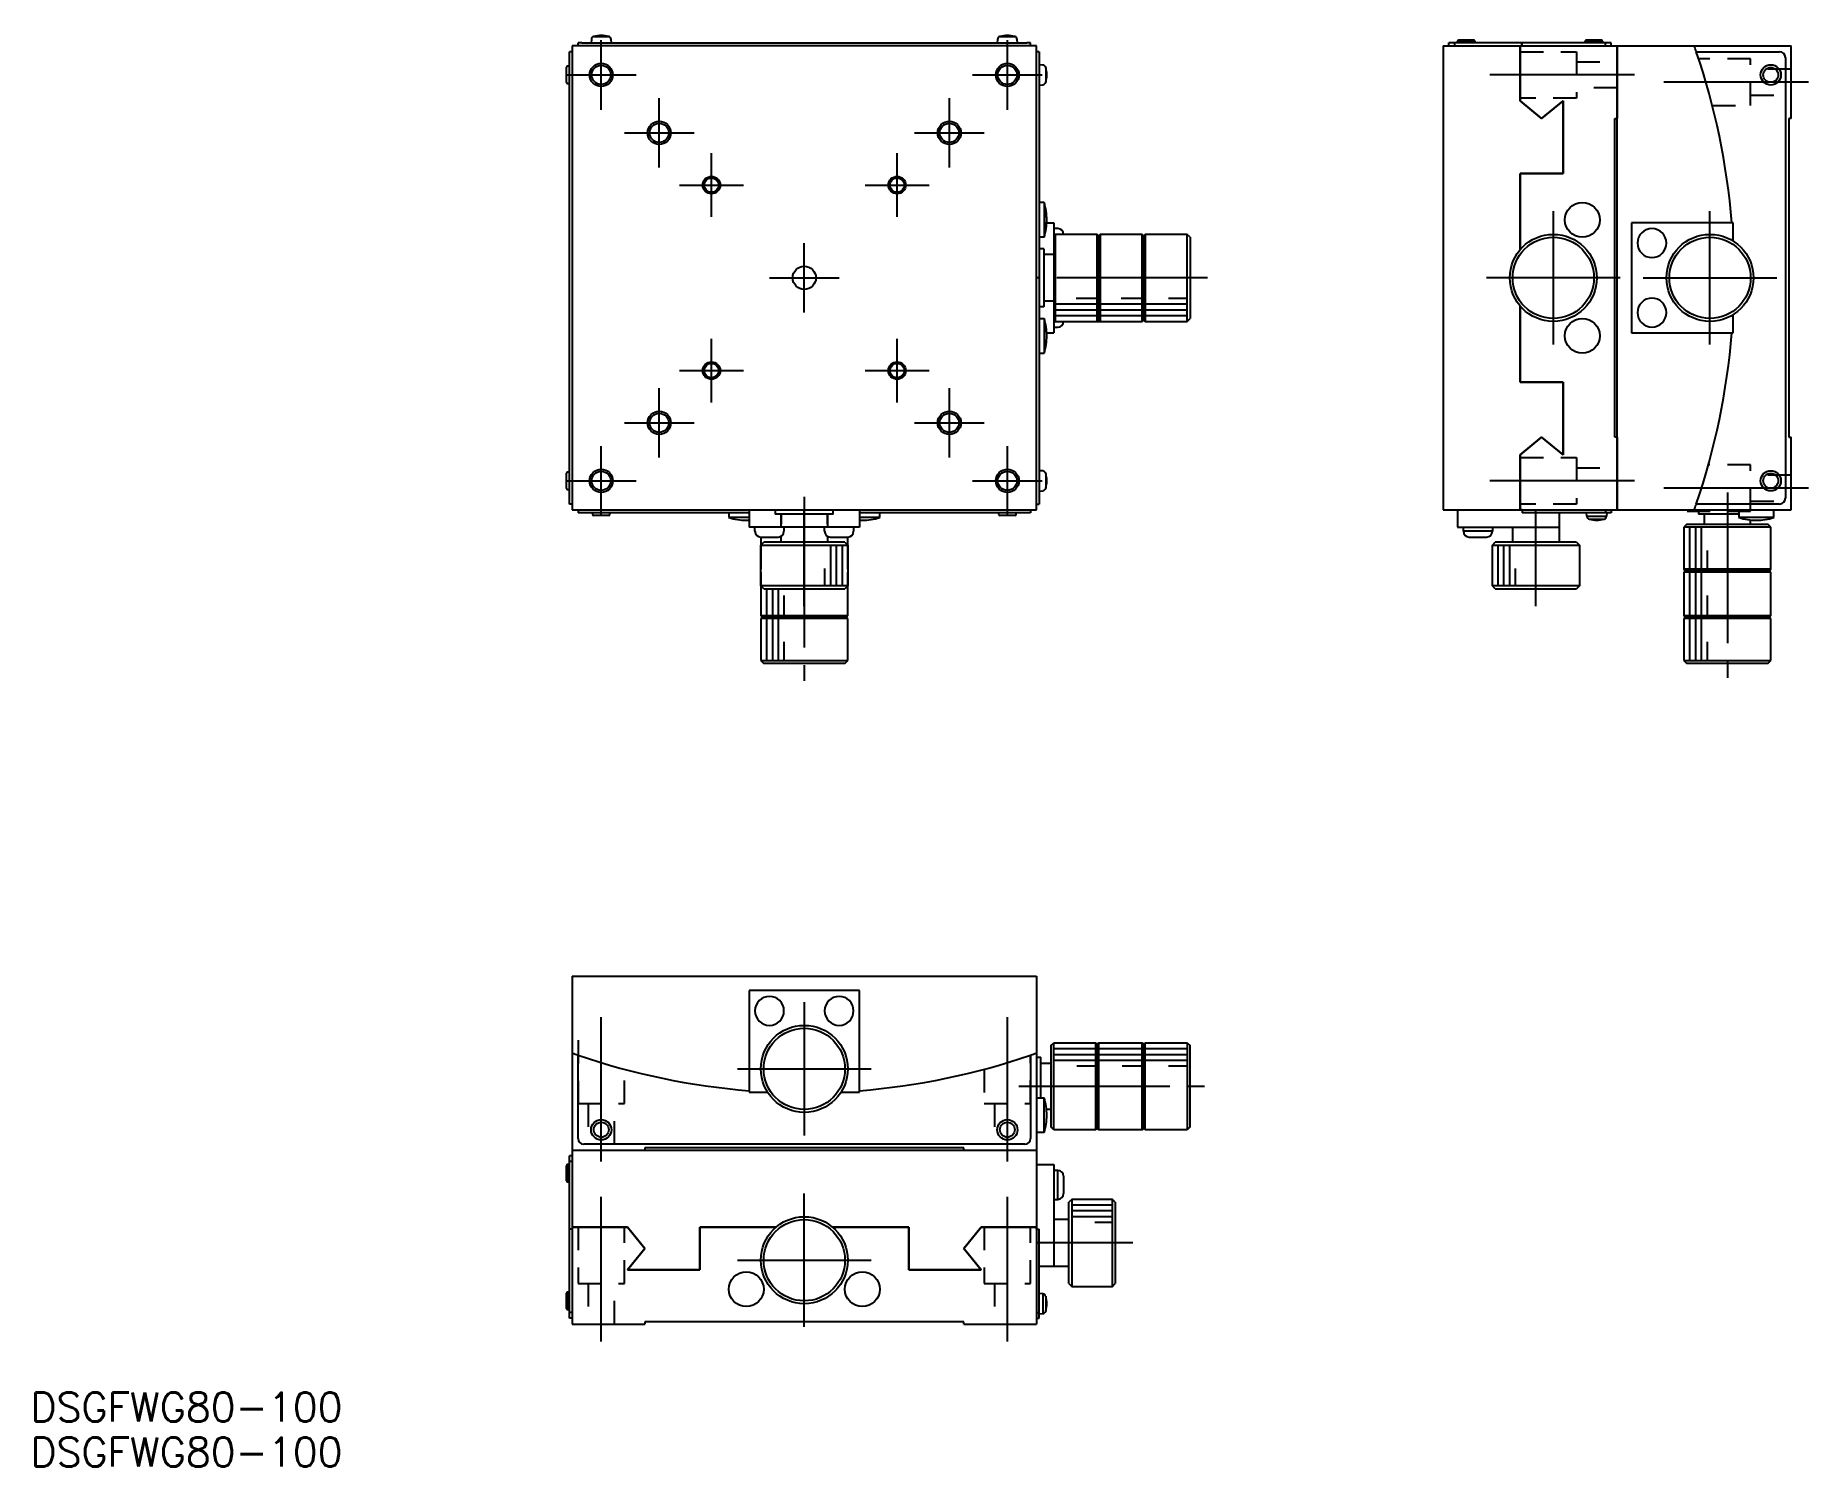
# Model space of a CAD drawing. Extents: x -2 to 151, y 109 to 233.
import ezdxf

# ---------------------------------------------------------------- set-up
doc = ezdxf.new("R2010")
doc.units = 0
doc.linetypes.add('CENTER', pattern=[17.5, 13, -1.5, 1.5, -1.5])
doc.linetypes.add('DASHED', pattern=[3.5, 2, -1.5])
doc.layers.get('0').update_dxf_attribs({"linetype": 'CONTINUOUS'})
doc.layers.add('CENTER', color=1, linetype='CENTER')
doc.styles.get("Standard").update_dxf_attribs({"font": 'txt.shx', "bigfont": '@extfont2.shx'})

msp = doc.modelspace()

# ---------------------------------------------------------------- linework, layer by layer
at = {"color": 7, "linetype": 'CONTINUOUS'}
for p, q in [((46.57, 232.45), (47.85, 232.45)), ((81.57, 232.45), (82.85, 232.45)), ((44.46, 230.64), (44.46, 231.14)), ((44.71, 231.14), (44.46, 231.14)), ((44.71, 231.64), (44.71, 191.64)), ((84.71, 231.64), (44.71, 231.64)), ((45.21, 231.64), (45.21, 231.89)), ((45.53, 231.89), (45.21, 231.89)), ((45.53, 231.89), (69.46, 231.89)), ((46.36, 232.19), (46.34, 231.89)), ((48.09, 231.89), (48.06, 232.19)), ((69.46, 231.89), (83.9, 231.89)), ((81.36, 232.19), (81.34, 231.89)), ((83.09, 231.89), (83.06, 232.19)), ((84.21, 231.89), (83.9, 231.89)), ((84.21, 231.64), (84.21, 231.89)), ((84.71, 191.64), (84.71, 231.64)), ((84.96, 231.14), (84.71, 231.14)), ((84.96, 231.14), (84.96, 206.89)), ((119.76, 231.64), (126.4, 231.64)), ((119.76, 231.64), (119.76, 191.64)), ((119.76, 231.64), (119.76, 225.39)), ((119.76, 231.64), (119.76, 191.64)), ((120.26, 231.64), (120.26, 231.89)), ((120.76, 231.89), (120.26, 231.89)), ((126.56, 231.89), (120.76, 231.89)), ((121.01, 231.89), (121.01, 232.04)), ((122.41, 232.14), (121.11, 232.14)), ((122.51, 232.04), (122.51, 231.89)), ((126.4, 226.89), (126.4, 231.64)), ((126.4, 231.64), (134.76, 231.64)), ((126.4, 231.64), (126.4, 226.89)), ((126.56, 231.64), (126.56, 231.89)), ((126.57, 231.64), (126.57, 231.89)), ((133.76, 231.89), (126.57, 231.89)), ((132.01, 231.89), (132.01, 232.04)), ((133.41, 232.14), (132.11, 232.14)), ((133.51, 232.04), (133.51, 231.89)), ((134.26, 231.89), (133.76, 231.89)), ((134.26, 231.64), (134.26, 231.89)), ((134.76, 225.39), (134.76, 231.64)), ((134.76, 191.64), (134.76, 231.64)), ((134.76, 231.64), (141.4, 231.64)), ((134.76, 231.64), (134.76, 225.39)), ((134.76, 231.64), (134.76, 225.39)), ((141.4, 231.64), (149.76, 231.64)), ((141.57, 231.14), (148.76, 231.14)), ((149.76, 225.39), (149.76, 231.64)), ((44.21, 228.49), (44.21, 229.79)), ((44.46, 229.89), (44.31, 229.89)), ((44.46, 192.64), (44.46, 230.64)), ((85.27, 229.99), (84.96, 230.01)), ((85.52, 229.78), (85.52, 228.5)), ((149.26, 230.64), (149.26, 192.64)), ((44.31, 228.39), (44.46, 228.39)), ((84.96, 228.26), (85.27, 228.29)), ((128.25, 225.39), (126.4, 226.89)), ((126.4, 226.89), (128.25, 225.39)), ((130.1, 226.89), (128.25, 225.39)), ((128.25, 225.39), (130.1, 226.89)), ((130.1, 220.64), (130.1, 226.89)), ((130.1, 226.89), (130.1, 220.64)), ((134.56, 197.89), (134.56, 225.39)), ((134.56, 225.39), (134.76, 225.39)), ((149.76, 225.39), (149.56, 225.39)), ((149.56, 225.39), (149.56, 197.89)), ((126.4, 214.07), (126.4, 220.64)), ((126.4, 220.64), (130.1, 220.64)), ((130.1, 220.64), (126.4, 220.64)), ((126.4, 220.64), (126.4, 214.07)), ((85.38, 218.14), (84.96, 218.14)), ((85.38, 218.14), (85.38, 215.14)), ((85.61, 216.39), (86.21, 216.39)), ((86.21, 216.39), (86.21, 215.26)), ((86.56, 215.89), (86.21, 215.89)), ((136, 216.39), (136, 206.89)), ((144.75, 216.39), (136, 216.39)), ((144.75, 214.81), (144.75, 216.39)), ((85.38, 215.14), (84.96, 215.14)), ((85.34, 214.14), (84.96, 214.14)), ((85.34, 214.14), (85.34, 209.14)), ((86.34, 215.39), (86.21, 215.26)), ((86.21, 215.26), (86.21, 208.01)), ((87.76, 215.39), (86.34, 215.39)), ((86.34, 215.39), (86.34, 207.89)), ((89.96, 215.39), (86.34, 215.39)), ((89.96, 215.39), (89.96, 207.89)), ((90.09, 215.26), (89.96, 215.39)), ((89.96, 207.89), (89.96, 215.39)), ((90.21, 215.39), (90.09, 215.26)), ((90.09, 215.26), (90.09, 208.01)), ((90.09, 215.26), (90.09, 208.01)), ((90.21, 215.39), (90.21, 207.89)), ((93.84, 215.39), (90.21, 215.39)), ((93.84, 215.39), (93.84, 207.89)), ((93.96, 215.26), (93.84, 215.39)), ((93.84, 207.89), (93.84, 215.39)), ((94.09, 215.39), (93.96, 215.26)), ((93.96, 215.26), (93.96, 208.01)), ((94.09, 215.39), (94.09, 207.89)), ((97.71, 215.39), (94.09, 215.39)), ((97.71, 207.89), (97.71, 215.39)), ((97.96, 215.14), (97.71, 215.39)), ((97.96, 215.14), (97.96, 208.14)), ((86.21, 213.64), (85.34, 213.64)), ((86.21, 209.64), (85.34, 209.64)), ((85.34, 209.14), (84.96, 209.14)), ((84.96, 208.14), (85.38, 208.14)), ((85.38, 208.14), (85.38, 205.14)), ((86.21, 208.01), (86.21, 206.89)), ((86.21, 208.01), (86.34, 207.89)), ((86.34, 207.89), (87.76, 207.89)), ((86.34, 207.89), (89.96, 207.89)), ((87.39, 207.89), (89.96, 207.89)), ((87.76, 207.89), (91.26, 207.89)), ((89.96, 207.89), (90.09, 208.01)), ((90.09, 208.01), (90.21, 207.89)), ((90.21, 207.89), (93.84, 207.89)), ((91.26, 207.89), (93.84, 207.89)), ((93.84, 207.89), (93.96, 208.01)), ((93.96, 208.01), (94.09, 207.89)), ((94.09, 207.89), (97.71, 207.89)), ((97.71, 207.89), (97.96, 208.14)), ((126.4, 202.64), (126.4, 209.21)), ((126.4, 209.21), (126.4, 202.64)), ((144.75, 206.89), (144.75, 208.47)), ((84.96, 206.89), (84.96, 192.14)), ((85.61, 206.89), (86.21, 206.89)), ((86.21, 207.39), (86.56, 207.39)), ((136, 206.89), (144.75, 206.89)), ((84.96, 205.14), (85.38, 205.14)), ((130.1, 202.64), (126.4, 202.64)), ((126.4, 202.64), (130.1, 202.64)), ((130.1, 196.39), (130.1, 202.64)), ((130.1, 202.64), (130.1, 196.39)), ((119.76, 197.89), (119.76, 191.64)), ((126.4, 196.39), (128.25, 197.89)), ((128.25, 197.89), (126.4, 196.39)), ((128.25, 197.89), (130.1, 196.39)), ((130.1, 196.39), (128.25, 197.89)), ((134.76, 197.89), (134.56, 197.89)), ((134.76, 197.89), (134.76, 191.64)), ((134.76, 197.89), (134.76, 191.64)), ((149.56, 197.89), (149.76, 197.89)), ((149.76, 191.64), (149.76, 197.89)), ((126.4, 191.64), (126.4, 196.39)), ((126.4, 196.39), (126.4, 191.64)), ((44.21, 193.49), (44.21, 194.79)), ((44.46, 194.89), (44.31, 194.89)), ((85.27, 194.99), (84.96, 195.01)), ((85.52, 194.78), (85.52, 193.5)), ((44.31, 193.39), (44.46, 193.39)), ((44.46, 192.14), (44.46, 192.64)), ((84.96, 193.26), (85.27, 193.29)), ((44.71, 192.14), (44.46, 192.14)), ((44.71, 191.64), (84.71, 191.64)), ((45.21, 191.64), (45.21, 191.39)), ((45.71, 191.39), (45.21, 191.39)), ((58.21, 191.39), (45.71, 191.39)), ((46.46, 191.39), (46.46, 191.24)), ((47.86, 191.14), (46.56, 191.14)), ((47.96, 191.24), (47.96, 191.39)), ((59.96, 191.39), (58.21, 191.39)), ((58.21, 191.39), (58.21, 190.97)), ((59.96, 191.64), (59.96, 190.14)), ((62.21, 191.64), (62.21, 191.26)), ((67.21, 191.26), (62.21, 191.26)), ((62.71, 191.26), (62.71, 190.39)), ((62.71, 190.14), (62.71, 191.26)), ((66.71, 190.39), (66.71, 191.26)), ((66.71, 191.26), (66.71, 190.14)), ((67.21, 191.26), (67.21, 191.64)), ((69.46, 191.64), (69.46, 190.14)), ((71.21, 191.39), (69.46, 191.39)), ((83.71, 191.39), (71.21, 191.39)), ((71.21, 190.97), (71.21, 191.39)), ((81.46, 191.39), (81.46, 191.24)), ((82.86, 191.14), (81.56, 191.14)), ((82.96, 191.24), (82.96, 191.39)), ((84.21, 191.39), (83.71, 191.39)), ((84.21, 191.64), (84.21, 191.39)), ((84.71, 192.14), (84.96, 192.14)), ((119.76, 191.64), (126.4, 191.64)), ((121, 191.64), (121, 190.14)), ((126.4, 191.64), (134.76, 191.64)), ((126.57, 191.64), (126.4, 191.64)), ((126.57, 191.64), (126.57, 191.39)), ((133.76, 191.39), (126.57, 191.39)), ((129.75, 191.39), (129.75, 190.14)), ((129.76, 191.39), (129.76, 188.84)), ((132.16, 191.09), (132.13, 191.39)), ((134.26, 191.39), (133.76, 191.39)), ((133.88, 191.39), (133.85, 191.09)), ((134.26, 191.64), (134.26, 191.39)), ((134.76, 191.64), (141.4, 191.64)), ((141.4, 191.64), (149.76, 191.64)), ((148.76, 192.14), (141.57, 192.14)), ((141.76, 191.64), (141.76, 191.26)), ((144.26, 191.26), (141.76, 191.26)), ((142.26, 191.26), (142.26, 190.39)), ((145.26, 191.26), (144.26, 191.26)), ((145.26, 191.64), (145.26, 190.97)), ((148.26, 190.97), (148.26, 191.64)), ((59.96, 190.97), (58.21, 190.97)), ((66.71, 190.14), (59.96, 190.14)), ((60.46, 189.79), (60.46, 190.14)), ((62.96, 190.14), (62.96, 189.79)), ((66.46, 189.79), (66.46, 190.14)), ((69.46, 190.14), (66.71, 190.14)), ((68.96, 190.14), (68.96, 189.79)), ((71.21, 190.97), (69.46, 190.97)), ((121, 190.14), (129.75, 190.14)), ((121.51, 189.79), (121.51, 190.14)), ((124.01, 190.14), (124.01, 189.79)), ((125.76, 188.84), (125.76, 190.14)), ((132.36, 190.83), (133.65, 190.83)), ((140.76, 190.39), (140.51, 190.14)), ((148.01, 190.14), (140.51, 190.14)), ((140.51, 190.14), (140.51, 186.51)), ((140.76, 190.39), (147.76, 190.39)), ((148.26, 190.97), (145.26, 190.97)), ((146.26, 190.39), (146.26, 190.76)), ((148.01, 190.14), (147.76, 190.39)), ((148.01, 186.51), (148.01, 190.14)), ((60.96, 189.29), (62.46, 189.29)), ((60.96, 189.29), (60.96, 186.51)), ((60.96, 188.59), (61.21, 188.84)), ((60.96, 188.59), (68.46, 188.59)), ((60.96, 185.09), (60.96, 188.59)), ((68.21, 188.84), (61.21, 188.84)), ((62.71, 188.84), (62.71, 189.36)), ((66.71, 189.36), (66.71, 188.84)), ((66.96, 189.29), (68.46, 189.29)), ((68.21, 188.84), (68.46, 188.59)), ((68.46, 186.51), (68.46, 189.29)), ((68.46, 188.59), (68.46, 185.09)), ((122.01, 189.29), (123.51, 189.29)), ((124.01, 188.59), (124.26, 188.84)), ((124.01, 188.59), (131.51, 188.59)), ((124.01, 185.09), (124.01, 188.59)), ((131.26, 188.84), (124.26, 188.84)), ((131.26, 188.84), (131.51, 188.59)), ((131.51, 188.59), (131.51, 185.09)), ((148.01, 186.51), (140.51, 186.51)), ((140.51, 186.51), (140.63, 186.39)), ((147.88, 186.39), (148.01, 186.51)), ((60.96, 186.26), (60.96, 182.51)), ((68.46, 185.09), (60.96, 185.09)), ((61.21, 184.84), (60.96, 185.09)), ((68.46, 185.09), (68.21, 184.84)), ((68.46, 182.51), (68.46, 186.26)), ((131.51, 185.09), (124.01, 185.09)), ((124.26, 184.84), (124.01, 185.09)), ((131.51, 185.09), (131.26, 184.84)), ((140.63, 186.39), (140.51, 186.26)), ((148.01, 186.26), (140.51, 186.26)), ((140.51, 186.26), (140.51, 182.51)), ((147.88, 186.39), (140.63, 186.39)), ((148.01, 186.26), (147.88, 186.39)), ((148.01, 182.51), (148.01, 186.26)), ((61.21, 184.84), (68.21, 184.84)), ((124.26, 184.84), (131.26, 184.84)), ((68.46, 182.51), (60.96, 182.51)), ((60.96, 182.51), (61.09, 182.39)), ((61.09, 182.39), (60.96, 182.26)), ((68.46, 182.26), (60.96, 182.26)), ((60.96, 182.26), (60.96, 178.64)), ((68.34, 182.39), (61.09, 182.39)), ((68.34, 182.39), (68.46, 182.51)), ((68.46, 182.26), (68.34, 182.39)), ((68.46, 178.64), (68.46, 182.26)), ((148.01, 182.51), (140.51, 182.51)), ((140.51, 182.51), (140.63, 182.39)), ((140.63, 182.39), (140.51, 182.26)), ((148.01, 182.26), (140.51, 182.26)), ((140.51, 182.26), (140.51, 178.64)), ((147.88, 182.39), (140.63, 182.39)), ((147.88, 182.39), (148.01, 182.51)), ((148.01, 182.26), (147.88, 182.39)), ((148.01, 178.64), (148.01, 182.26)), ((60.96, 178.64), (68.46, 178.64)), ((60.96, 178.64), (61.21, 178.39)), ((68.21, 178.39), (61.21, 178.39)), ((68.21, 178.39), (68.46, 178.64)), ((140.51, 178.64), (148.01, 178.64)), ((140.51, 178.64), (140.76, 178.39)), ((147.76, 178.39), (140.76, 178.39)), ((147.76, 178.39), (148.01, 178.64)), ((44.71, 151.44), (50.96, 151.44)), ((44.71, 151.44), (44.71, 144.8)), ((44.71, 151.44), (84.71, 151.44)), ((78.46, 151.44), (84.71, 151.44)), ((84.71, 151.44), (84.71, 144.8)), ((59.96, 150.19), (59.96, 141.44)), ((69.46, 150.19), (59.96, 150.19)), ((69.46, 141.44), (69.46, 150.19)), ((85.96, 145.44), (86.21, 145.69)), ((85.96, 145.44), (85.96, 138.44)), ((86.21, 138.19), (86.21, 145.69)), ((86.21, 145.69), (89.84, 145.69)), ((89.84, 138.19), (89.84, 145.69)), ((89.84, 145.69), (89.96, 145.56)), ((89.96, 145.56), (90.09, 145.69)), ((89.96, 138.31), (89.96, 145.56)), ((90.09, 138.19), (90.09, 145.69)), ((90.09, 145.69), (93.84, 145.69)), ((93.84, 138.19), (93.84, 145.69)), ((93.84, 145.69), (93.96, 145.56)), ((93.96, 145.56), (94.09, 145.69)), ((93.96, 138.31), (93.96, 145.56)), ((94.09, 138.19), (94.09, 145.69)), ((94.09, 145.69), (97.71, 145.69)), ((97.71, 145.69), (97.71, 138.19)), ((97.71, 145.69), (97.96, 145.44)), ((97.96, 138.44), (97.96, 145.44)), ((44.71, 144.8), (44.71, 136.44)), ((45.21, 137.44), (45.21, 144.62)), ((84.21, 144.62), (84.21, 137.44)), ((84.71, 144.8), (84.71, 136.44)), ((84.71, 144.44), (85.09, 144.44)), ((85.09, 141.94), (85.09, 144.44)), ((85.09, 143.94), (85.96, 143.94)), ((59.96, 141.44), (61.54, 141.44)), ((67.88, 141.44), (69.46, 141.44)), ((84.71, 140.94), (85.38, 140.94)), ((85.09, 140.94), (85.09, 141.94)), ((85.38, 137.94), (85.38, 140.94)), ((85.96, 139.94), (85.59, 139.94)), ((85.38, 137.94), (84.71, 137.94)), ((86.21, 138.19), (85.96, 138.44)), ((89.84, 138.19), (86.21, 138.19)), ((89.96, 138.31), (89.84, 138.19)), ((90.09, 138.19), (89.96, 138.31)), ((93.84, 138.19), (90.09, 138.19)), ((93.96, 138.31), (93.84, 138.19)), ((94.09, 138.19), (93.96, 138.31)), ((97.71, 138.19), (94.09, 138.19)), ((97.96, 138.44), (97.71, 138.19)), ((44.71, 136.44), (44.71, 129.8)), ((44.71, 136.44), (84.71, 136.44)), ((44.71, 136.44), (50.96, 136.44)), ((44.71, 136.44), (84.71, 136.44)), ((83.71, 136.94), (45.71, 136.94)), ((50.96, 136.64), (50.96, 136.44)), ((78.46, 136.64), (50.96, 136.64)), ((78.46, 136.44), (78.46, 136.64)), ((78.46, 136.44), (84.71, 136.44)), ((84.71, 136.44), (84.71, 129.8)), ((44.21, 133.79), (44.21, 135.09)), ((44.46, 135.19), (44.31, 135.19)), ((44.71, 135.94), (44.46, 135.94)), ((44.46, 135.44), (44.46, 135.94)), ((44.46, 129.63), (44.46, 135.44)), ((84.71, 135.19), (86.21, 135.19)), ((86.21, 135.19), (86.21, 126.44)), ((86.56, 134.69), (86.21, 134.69)), ((44.31, 133.69), (44.46, 133.69)), ((87.06, 134.19), (87.06, 132.69)), ((86.21, 132.19), (86.56, 132.19)), ((87.76, 132.19), (87.51, 131.94)), ((87.51, 124.94), (87.51, 131.94)), ((87.76, 132.19), (87.76, 124.69)), ((91.26, 132.19), (87.76, 132.19)), ((91.26, 124.69), (91.26, 132.19)), ((91.51, 131.94), (91.26, 132.19)), ((91.51, 131.94), (91.51, 124.94)), ((87.51, 130.44), (86.21, 130.44)), ((44.71, 129.63), (44.46, 129.63)), ((44.71, 129.62), (44.46, 129.62)), ((44.46, 122.44), (44.46, 129.62)), ((49.46, 129.8), (44.71, 129.8)), ((44.71, 129.8), (44.71, 121.44)), ((44.71, 129.8), (49.46, 129.8)), ((50.96, 127.94), (49.46, 129.8)), ((49.46, 129.8), (50.96, 127.94)), ((62.28, 129.8), (55.71, 129.8)), ((55.71, 129.8), (55.71, 126.1)), ((55.71, 126.1), (55.71, 129.8)), ((55.71, 129.8), (62.28, 129.8)), ((73.71, 129.8), (67.14, 129.8)), ((67.14, 129.8), (73.71, 129.8)), ((73.71, 126.1), (73.71, 129.8)), ((73.71, 129.8), (73.71, 126.1)), ((79.96, 129.8), (78.46, 127.94)), ((78.46, 127.94), (79.96, 129.8)), ((84.71, 129.8), (79.96, 129.8)), ((79.96, 129.8), (84.71, 129.8)), ((84.71, 129.8), (84.71, 121.44)), ((84.71, 129.62), (84.71, 129.8)), ((84.71, 129.62), (84.96, 129.62)), ((84.96, 122.44), (84.96, 129.62)), ((49.46, 126.1), (50.96, 127.94)), ((50.96, 127.94), (49.46, 126.1)), ((78.46, 127.94), (79.96, 126.1)), ((79.96, 126.1), (78.46, 127.94)), ((55.71, 126.1), (49.46, 126.1)), ((49.46, 126.1), (55.71, 126.1)), ((79.96, 126.1), (73.71, 126.1)), ((73.71, 126.1), (79.96, 126.1)), ((84.96, 126.44), (86.21, 126.44)), ((84.96, 126.44), (87.51, 126.44)), ((44.21, 122.79), (44.21, 124.09)), ((44.46, 124.19), (44.31, 124.19)), ((85.27, 124.04), (84.96, 124.07)), ((85.52, 123.83), (85.52, 122.55)), ((87.51, 124.94), (87.76, 124.69)), ((87.76, 124.69), (91.26, 124.69)), ((91.26, 124.69), (91.51, 124.94)), ((44.31, 122.69), (44.46, 122.69)), ((44.46, 121.94), (44.46, 122.44)), ((84.96, 121.94), (84.96, 122.44)), ((84.96, 122.32), (85.27, 122.34)), ((44.71, 121.94), (44.46, 121.94)), ((44.71, 121.44), (50.96, 121.44)), ((44.71, 121.44), (50.96, 121.44)), ((78.46, 121.64), (50.96, 121.64)), ((50.96, 121.64), (50.96, 121.44)), ((78.46, 121.44), (78.46, 121.64)), ((78.46, 121.44), (84.71, 121.44)), ((78.46, 121.44), (84.71, 121.44)), ((84.71, 121.94), (84.96, 121.94))]:
    msp.add_line(p, q, dxfattribs=at)
at = {"color": 3, "linetype": 'CONTINUOUS'}
for p, q in [((120.76, 231.64), (120.76, 231.89)), ((121.01, 232.04), (122.51, 232.04)), ((132.01, 232.04), (133.51, 232.04)), ((133.76, 231.64), (133.76, 231.89)), ((86.34, 209.39), (89.96, 209.39)), ((87.64, 209.39), (89.96, 209.39)), ((88.14, 209.89), (89.96, 209.89)), ((88.34, 209.89), (89.96, 209.89)), ((90.21, 209.39), (93.84, 209.39)), ((91.51, 209.39), (93.84, 209.39)), ((92.01, 209.89), (93.84, 209.89)), ((92.21, 209.89), (93.84, 209.89)), ((94.09, 209.39), (97.71, 209.39)), ((96.09, 209.89), (97.71, 209.89)), ((86.34, 208.89), (89.96, 208.89)), ((86.34, 208.39), (89.96, 208.39)), ((87.64, 208.89), (89.96, 208.89)), ((87.64, 208.39), (89.96, 208.39)), ((90.21, 208.89), (93.84, 208.89)), ((90.21, 208.39), (93.84, 208.39)), ((91.51, 208.89), (93.84, 208.89)), ((91.51, 208.39), (93.84, 208.39)), ((94.09, 208.89), (97.71, 208.89)), ((94.09, 208.39), (97.71, 208.39)), ((132.16, 191.09), (133.85, 191.09)), ((133.76, 191.64), (133.76, 191.39)), ((124.01, 189.79), (121.51, 189.79)), ((141.01, 190.14), (141.01, 186.51)), ((141.51, 190.14), (141.51, 186.51)), ((142.01, 190.14), (142.01, 186.51)), ((66.96, 188.59), (66.96, 185.09)), ((67.46, 188.59), (67.46, 185.09)), ((67.96, 188.59), (67.96, 185.09)), ((124.51, 185.09), (124.51, 188.59)), ((125.01, 185.09), (125.01, 188.59)), ((125.51, 185.09), (125.51, 188.59)), ((142.51, 188.14), (142.51, 186.51)), ((66.46, 186.59), (66.46, 185.09)), ((126.01, 185.09), (126.01, 186.59)), ((141.01, 186.26), (141.01, 182.51)), ((141.51, 186.26), (141.51, 182.51)), ((142.01, 186.26), (142.01, 182.51)), ((61.46, 184.84), (61.46, 182.51)), ((61.96, 184.84), (61.96, 182.51)), ((62.46, 184.84), (62.46, 182.51)), ((62.96, 184.26), (62.96, 182.51)), ((142.51, 184.26), (142.51, 182.51)), ((61.46, 182.26), (61.46, 178.64)), ((61.96, 182.26), (61.96, 178.64)), ((62.46, 182.26), (62.46, 178.64)), ((141.01, 182.26), (141.01, 178.64)), ((141.51, 182.26), (141.51, 178.64)), ((142.01, 182.26), (142.01, 178.64)), ((62.96, 180.26), (62.96, 178.64)), ((142.51, 180.26), (142.51, 178.64)), ((86.21, 145.19), (89.84, 145.19)), ((90.09, 145.19), (93.84, 145.19)), ((94.09, 145.19), (97.71, 145.19)), ((86.21, 144.69), (89.84, 144.69)), ((86.21, 144.19), (89.84, 144.19)), ((88.21, 143.69), (89.84, 143.69)), ((90.09, 144.69), (93.84, 144.69)), ((90.09, 144.19), (93.84, 144.19)), ((92.09, 143.69), (93.84, 143.69)), ((94.09, 144.69), (97.71, 144.69)), ((94.09, 144.19), (97.71, 144.19)), ((96.09, 143.69), (97.71, 143.69)), ((44.31, 135.19), (44.31, 133.69)), ((44.71, 135.44), (44.46, 135.44)), ((86.56, 132.19), (86.56, 134.69)), ((91.26, 131.69), (87.76, 131.69)), ((91.26, 131.19), (87.76, 131.19)), ((91.26, 130.69), (87.76, 130.69)), ((91.26, 130.19), (89.76, 130.19)), ((44.31, 124.19), (44.31, 122.69)), ((85.27, 124.04), (85.27, 122.34)), ((44.71, 122.44), (44.46, 122.44)), ((84.71, 122.44), (84.96, 122.44))]:
    msp.add_line(p, q, dxfattribs=at)
at = {"color": 3, "linetype": 'DASHED'}
for p, q in [((126.4, 231.14), (131.26, 231.14)), ((131.26, 231.14), (131.26, 227.14)), ((131.26, 230.26), (134.76, 230.26)), ((146.26, 230.51), (141.78, 230.51)), ((146.26, 226.51), (146.26, 230.51)), ((149.76, 229.64), (146.26, 229.64)), ((134.76, 228.01), (131.26, 228.01)), ((131.26, 227.14), (126.4, 227.14)), ((142.95, 226.51), (146.26, 226.51)), ((146.26, 227.39), (149.76, 227.39)), ((126.4, 196.14), (131.26, 196.14)), ((131.26, 196.14), (131.26, 192.14)), ((131.26, 195.26), (134.76, 195.26)), ((146.26, 195.51), (142.62, 195.51)), ((146.26, 191.51), (146.26, 195.51)), ((149.76, 194.64), (146.26, 194.64)), ((131.26, 192.14), (126.4, 192.14)), ((140.79, 191.51), (146.26, 191.51)), ((146.26, 192.39), (149.76, 192.39)), ((45.21, 145.91), (45.21, 140.44)), ((84.21, 140.44), (84.21, 144.62)), ((49.21, 140.44), (49.21, 143.4)), ((80.21, 143.4), (80.21, 140.44)), ((45.21, 140.44), (49.21, 140.44)), ((46.09, 140.44), (46.09, 136.94)), ((48.34, 136.94), (48.34, 140.44)), ((80.21, 140.44), (84.21, 140.44)), ((81.09, 140.44), (81.09, 136.94)), ((45.21, 129.8), (45.21, 124.94)), ((49.21, 124.94), (49.21, 129.8)), ((80.21, 129.8), (80.21, 124.94)), ((84.21, 124.94), (84.21, 129.8)), ((45.21, 124.94), (49.21, 124.94)), ((46.09, 124.94), (46.09, 121.44)), ((48.34, 121.44), (48.34, 124.94)), ((80.21, 124.94), (84.21, 124.94)), ((81.09, 124.94), (81.09, 121.44))]:
    msp.add_line(p, q, dxfattribs=at)
at = {"color": 3, "linetype": 'CONTINUOUS'}
for centre, radius in [((47.21, 229.14), 1), ((82.21, 229.14), 1), ((52.21, 224.14), 1), ((77.21, 224.14), 1), ((56.71, 219.64), 0.75), ((72.71, 219.64), 0.75), ((56.71, 203.64), 0.75), ((72.71, 203.64), 0.75), ((52.21, 199.14), 1), ((77.21, 199.14), 1), ((47.21, 194.14), 1), ((82.21, 194.14), 1)]:
    msp.add_circle(centre, radius, dxfattribs=at)
at = {"color": 7, "linetype": 'CONTINUOUS'}
for centre, radius in [((47.21, 229.14), 0.825), ((82.21, 229.14), 0.825), ((148, 229.14), 0.875), ((148, 229.14), 0.642), ((52.21, 224.14), 0.825), ((77.21, 224.14), 0.825), ((56.71, 219.64), 0.625), ((72.71, 219.64), 0.625), ((131.76, 216.64), 1.5), ((129.26, 211.64), 3.75), ((129.26, 211.64), 3.5), ((142.76, 211.64), 3.75), ((142.76, 211.64), 3.5), ((64.71, 211.64), 1), ((131.76, 206.64), 1.5), ((56.71, 203.64), 0.625), ((72.71, 203.64), 0.625), ((52.21, 199.14), 0.825), ((77.21, 199.14), 0.825), ((47.21, 194.14), 0.825), ((82.21, 194.14), 0.825), ((148, 194.14), 0.875), ((148, 194.14), 0.642), ((64.71, 143.44), 3.75), ((64.71, 143.44), 3.5), ((47.21, 138.19), 0.875), ((82.21, 138.19), 0.875), ((47.21, 138.19), 0.642), ((82.21, 138.19), 0.642), ((64.71, 126.94), 3.75), ((64.71, 126.94), 3.5), ((59.71, 124.44), 1.5), ((69.71, 124.44), 1.5)]:
    msp.add_circle(centre, radius, dxfattribs=at)
for centre, radius, start, end in [((46.65, 232.17), 0.29, 106.4525, 175.0001), ((47.21, 230.29), 2.25, 90, 106.5699), ((47.21, 230.29), 2.25, 73.4301, 90), ((47.77, 232.17), 0.29, 4.9999, 73.5475), ((81.65, 232.17), 0.29, 106.4525, 175.0001), ((82.21, 230.29), 2.25, 90, 106.5699), ((82.21, 230.29), 2.25, 73.4301, 90), ((82.77, 232.17), 0.29, 4.9999, 73.5475), ((121.11, 232.04), 0.1, 90, 180), ((122.41, 232.04), 0.1, 0, 90), ((132.11, 232.04), 0.1, 90, 180), ((133.41, 232.04), 0.1, 0, 90), ((84.76, 211.64), 60.07, 18.9426, 19.4476), ((84.76, 211.64), 60.07, 18.9426, 19.4476), ((84.76, 211.64), 60.07, 4.5354, 18.9426), ((148.76, 230.64), 0.5, 0, 90), ((44.31, 229.79), 0.1, 90, 180), ((85.24, 229.7), 0.29, 16.4525, 85.0001), ((83.36, 229.14), 2.25, 0, 16.5699), ((44.31, 228.49), 0.1, 180, 270), ((85.24, 228.58), 0.29, 274.9999, 343.5475), ((83.36, 229.14), 2.25, 343.4301, 0), ((80.61, 216.64), 5, 342.5424, 17.4576), ((80.61, 216.64), 5, 360, 17.4576), ((80.61, 216.64), 5, 342.5424, 0), ((80.61, 216.64), 5, 357.134, 0), ((86.56, 215.39), 0.5, 0, 90), ((137.76, 214.64), 1.25, 90, 0), ((137.76, 214.64), 1.25, 0, 90), ((137.76, 208.64), 1.25, 90, 0), ((137.76, 208.64), 1.25, 0, 90), ((80.61, 206.64), 5, 360, 17.4576), ((86.56, 207.89), 0.5, 270, 0), ((80.61, 206.64), 5, 342.5424, 0), ((84.76, 211.64), 60.07, 341.0574, 355.4646), ((44.31, 194.79), 0.1, 90, 180), ((85.24, 194.7), 0.29, 16.4525, 85.0001), ((83.36, 194.14), 2.25, 0, 16.5699), ((83.36, 194.14), 2.25, 343.4301, 0), ((44.31, 193.49), 0.1, 180, 270), ((85.24, 193.58), 0.29, 274.9999, 343.5475), ((148.76, 192.64), 0.5, 270, 0), ((46.56, 191.24), 0.1, 180, 270), ((47.86, 191.24), 0.1, 270, 0), ((81.56, 191.24), 0.1, 180, 270), ((82.86, 191.24), 0.1, 270, 0), ((132.45, 191.11), 0.29, 184.9999, 253.5475), ((133.56, 191.11), 0.29, 286.4525, 355.0001), ((84.76, 211.64), 60.07, 340.5524, 341.0574), ((84.76, 211.64), 60.07, 340.5524, 341.0574), ((59.71, 195.74), 5, 252.5424, 270), ((59.71, 195.74), 5, 270, 272.866), ((60.96, 189.79), 0.5, 180, 270), ((62.46, 189.79), 0.5, 270, 0), ((66.96, 189.79), 0.5, 180, 270), ((68.46, 189.79), 0.5, 270, 0), ((69.71, 195.74), 5, 267.134, 270), ((69.71, 195.74), 5, 270, 287.4576), ((122.01, 189.79), 0.5, 180, 270), ((123.51, 189.79), 0.5, 270, 0), ((133, 192.99), 2.25, 253.4301, 270), ((133, 192.99), 2.25, 270, 286.5699), ((146.76, 195.74), 5, 252.5424, 270), ((146.76, 195.74), 5, 270, 287.4576), ((62.46, 189.79), 0.5, 270, 300), ((66.96, 189.79), 0.5, 240, 270), ((61.71, 148.44), 1.25, 0, 270), ((61.71, 148.44), 1.25, 270, 0), ((67.71, 148.44), 1.25, 0, 270), ((67.71, 148.44), 1.25, 270, 0), ((64.71, 201.44), 60.07, 250.5524, 251.0574), ((64.71, 201.44), 60.07, 250.5524, 251.0574), ((64.71, 201.44), 60.07, 251.0574, 265.4646), ((64.71, 201.44), 60.07, 274.5354, 288.9426), ((64.71, 201.44), 60.07, 288.9426, 289.4476), ((64.71, 201.44), 60.07, 288.9426, 289.4476), ((80.61, 139.44), 5, 0, 17.4576), ((80.61, 139.44), 5, 342.5424, 0), ((45.71, 137.44), 0.5, 180, 270), ((83.71, 137.44), 0.5, 270, 0), ((44.31, 135.09), 0.1, 90, 180), ((86.56, 134.19), 0.5, 0, 90), ((44.31, 133.79), 0.1, 180, 270), ((86.56, 132.69), 0.5, 270, 0), ((44.31, 124.09), 0.1, 90, 180), ((85.24, 123.75), 0.29, 16.4525, 85.0001), ((83.36, 123.19), 2.25, 0, 16.5699), ((44.31, 122.79), 0.1, 180, 270), ((85.24, 122.63), 0.29, 274.9999, 343.5475), ((83.36, 123.19), 2.25, 343.4301, 0)]:
    msp.add_arc(centre, radius, start, end, dxfattribs=at)
at = {"layer": 'CENTER', "color": 1, "linetype": 'CENTER'}
for p, q in [((47.21, 226.14), (47.21, 232.14)), ((82.21, 226.14), (82.21, 232.14)), ((44.21, 229.14), (50.21, 229.14)), ((79.21, 229.14), (85.21, 229.14)), ((136.26, 229.14), (123.79, 229.14)), ((151.26, 228.51), (138.79, 228.51)), ((52.21, 221.14), (52.21, 227.14)), ((77.21, 221.14), (77.21, 227.14)), ((49.21, 224.14), (55.21, 224.14)), ((74.21, 224.14), (80.21, 224.14)), ((56.71, 216.89), (56.71, 222.39)), ((72.71, 216.89), (72.71, 222.39)), ((53.96, 219.64), (59.46, 219.64)), ((69.96, 219.64), (75.46, 219.64)), ((129.26, 217.39), (129.26, 205.89)), ((142.76, 205.89), (142.76, 217.39)), ((64.71, 208.64), (64.71, 214.64)), ((61.71, 211.64), (67.71, 211.64)), ((99.46, 211.64), (84.71, 211.64)), ((135.01, 211.64), (123.51, 211.64)), ((137.01, 211.64), (148.51, 211.64)), ((56.71, 200.89), (56.71, 206.39)), ((72.71, 200.89), (72.71, 206.39)), ((53.96, 203.64), (59.46, 203.64)), ((69.96, 203.64), (75.46, 203.64)), ((52.21, 196.14), (52.21, 202.14)), ((77.21, 196.14), (77.21, 202.14)), ((49.21, 199.14), (55.21, 199.14)), ((74.21, 199.14), (80.21, 199.14)), ((47.21, 191.14), (47.21, 197.14)), ((82.21, 191.14), (82.21, 197.14)), ((44.21, 194.14), (50.21, 194.14)), ((79.21, 194.14), (85.21, 194.14)), ((136.26, 194.14), (123.79, 194.14)), ((64.71, 192.76), (64.71, 176.89)), ((151.26, 193.51), (138.79, 193.51)), ((144.26, 193.14), (144.26, 176.89)), ((64.71, 183.34), (64.71, 191.64)), ((127.76, 183.34), (127.76, 191.64)), ((64.71, 149.19), (64.71, 137.69)), ((47.21, 135.44), (47.21, 147.91)), ((82.21, 135.44), (82.21, 147.91)), ((58.96, 143.44), (70.46, 143.44)), ((83.21, 141.94), (99.46, 141.94)), ((47.21, 119.94), (47.21, 132.41)), ((64.71, 121.19), (64.71, 132.69)), ((82.21, 119.94), (82.21, 132.41)), ((93.01, 128.44), (84.71, 128.44)), ((58.96, 126.94), (70.46, 126.94))]:
    msp.add_line(p, q, dxfattribs=at)

# ---------------------------------------------------------------- texts
at = {"color": 7}
for p in [(-1.98, 113.03), (-1.98, 109.15)]:
    msp.add_text('DSGFWG80-100', height=2.5, dxfattribs=at).set_placement(p)

doc.saveas('drawing.dxf')
